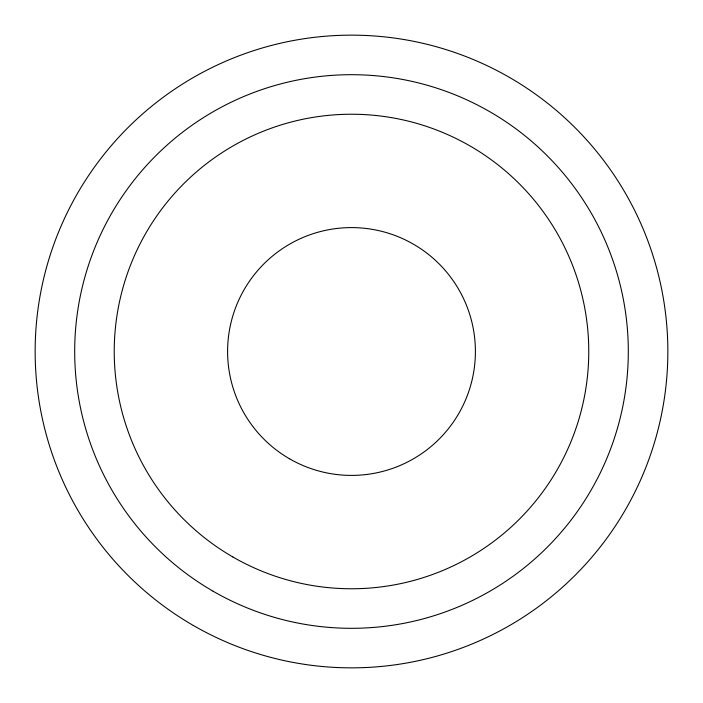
<?xml version="1.0" encoding="UTF-8"?>
<svg xmlns="http://www.w3.org/2000/svg" width="703" height="703" viewBox="0 0 703 703"><rect width="100%" height="100%" fill="white"/><g stroke="black" fill="none" stroke-linecap="round" stroke-linejoin="round"><path stroke-width="1.05" d="M193.325 625.468A316.35 316.35 0 0 0 667.85 351.5A316.35 316.35 0 0 0 193.325 77.532A316.35 316.35 0 0 0 193.325 625.468M289.548 458.804A123.904 123.904 0 0 0 475.404 351.5A123.904 123.904 0 0 0 289.548 244.196A123.904 123.904 0 0 0 289.548 458.804M232.869 556.978A237.263 237.263 0 0 0 588.763 351.5A237.263 237.263 0 0 0 232.869 146.022A237.263 237.263 0 0 0 232.869 556.978M213.097 591.223A276.806 276.806 0 0 0 628.306 351.5A276.806 276.806 0 0 0 213.097 111.777A276.806 276.806 0 0 0 213.097 591.223"/></g></svg>
